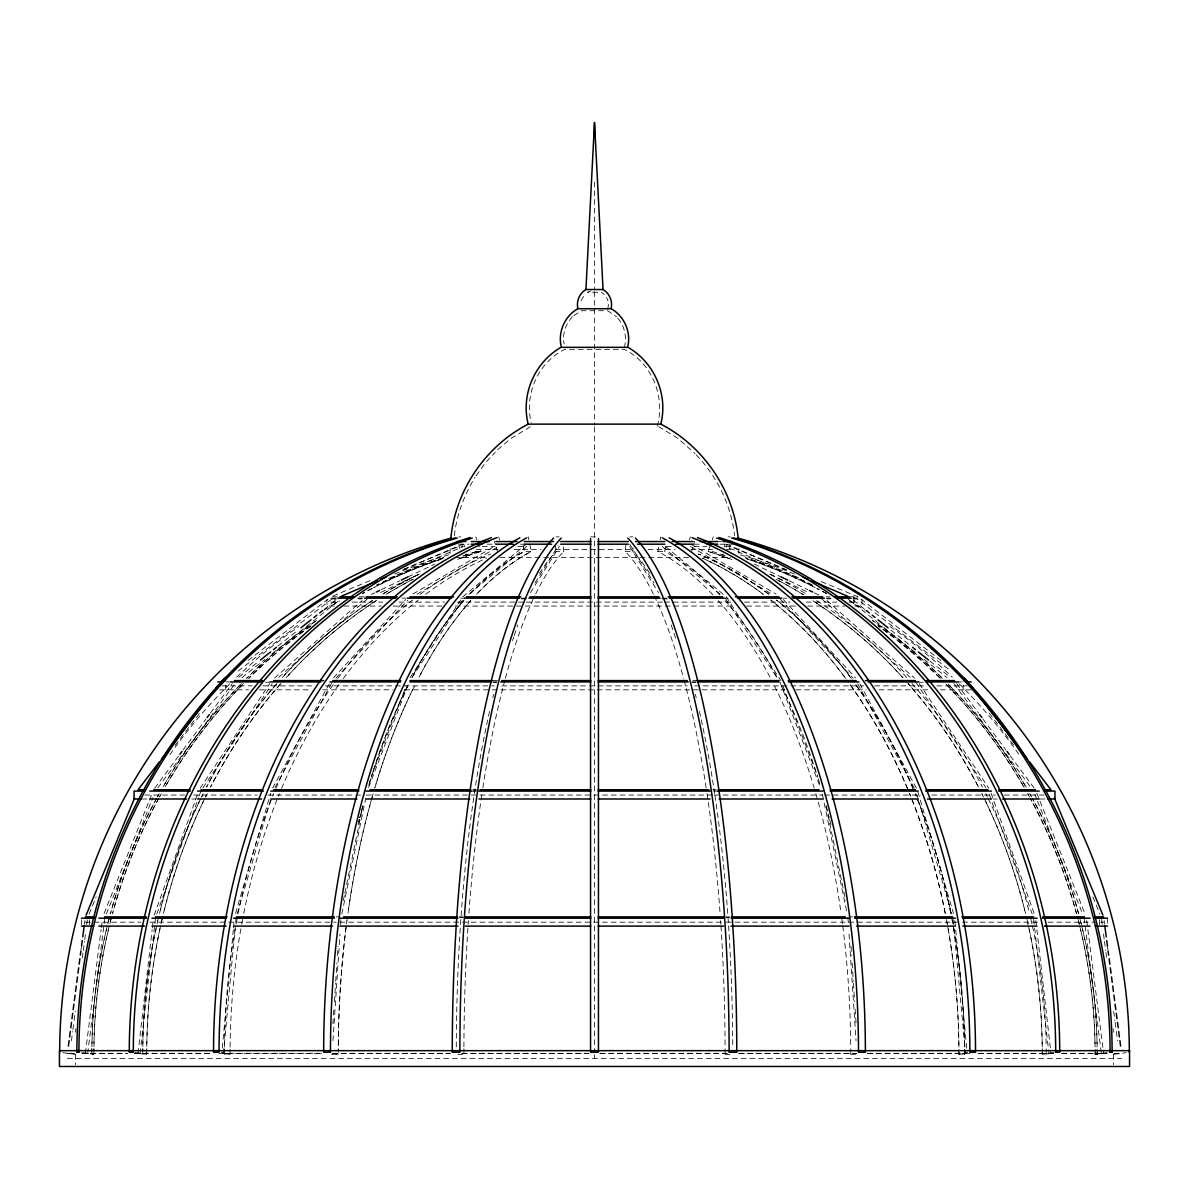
<?xml version="1.0" encoding="UTF-8"?>
<svg xmlns="http://www.w3.org/2000/svg" width="1189" height="1189" viewBox="0 0 1189 1189"><rect width="100%" height="100%" fill="white"/><g stroke="black" fill="none" stroke-linecap="round" stroke-linejoin="round"><path stroke-width="0.75" stroke-dasharray="5 3.75" d="M332.905 1023.803L333.871 1009.06M334.362 1001.688L335.58 983.244M335.699 981.401L336.903 962.971M337.394 955.599L338.003 946.385M332.965 1040.732L339.995 934.049M340.604 924.849L341.08 917.492M233.297 929.783L221.808 1053.305L321.714 1053.305M233.475 927.94L234.159 920.568M236.121 917.492L223.443 1053.603L321.075 1053.603M653.341 593.98A520.098 134.61 90 0 0 625.206 551.399L625.994 544.19M649.625 573.366A520.098 134.61 90 0 0 632.845 551.399L633.633 544.19M138.043 1053.305L152.118 929.783M152.326 927.94L153.173 920.568M140.049 1053.603L155.566 917.492M85.385 1053.305L101.11 929.62M101.347 927.792L102.269 920.524M87.629 1053.603L104.929 917.492M454.391 535.644C456.531 514.867 464.349 495.01 475.065 477.19M80.837 951.438L81.551 945.983M84.419 924.165L84.909 920.524M71.444 1040.732L72.648 1031.532M72.901 1029.689L73.867 1022.332M74.104 1020.504L75.323 1011.304M82.338 957.962L83.067 952.448M83.304 950.606L84.523 941.406M84.761 939.563L85.489 934.049M86.693 924.849L87.659 917.492M607.817 309.125L608.441 304.369M624.403 347.545C626.915 337.275 624.834 325.771 617.463 317.939M657.354 425.989C665.424 396.68 651.958 362.645 624.166 349.328L564.834 349.328C538.409 362.095 524.067 394.183 531.201 422.571M343.324 900.534L344.453 895.094M344.825 893.281L362.883 806.112M341.838 913.88L365.796 798.176M712.954 594.857A520.098 260.049 90 0 0 657.785 551.399L659.286 544.19M660.192 539.806L660.802 536.878M719.806 594.857A520.098 260.049 90 0 0 664.636 551.399L666.137 544.19M235.541 913.345L270.706 793.286M237.161 913.925L271.092 798.072M689.457 539.806L690.304 536.878M691.612 551.488L692.905 547.103M693.752 544.19L694.614 541.263M512.533 640.574L513.707 637.096M514.287 635.357L517.809 624.938M154.213 915.144L197.939 793.241M156.814 914.029L198.474 797.878M199.098 796.14L200.956 790.938M710.145 545.647L708.049 551.488A520.098 450.423 -90 0 1 732.052 559.633A520.098 450.423 90 0 0 708.064 551.399L712.003 551.488M712.241 539.806L713.281 536.878M371.592 775.897L406.162 685.8M368.62 787.49L408.986 682.263M104.112 913.449L148.788 801.787M149.472 800.063L152.222 793.197M106.311 914.073L152.831 797.789M724.071 547.103L725.245 544.19M726.122 547.103L727.296 544.19M89.086 914.073L96.16 896.967M581.035 300.758L584.646 294.5M729.095 548.56L730.314 545.647M272.623 788.129L329.19 683.853M274.941 787.698L332.132 682.263M535.005 582.907L558.221 545.736M530.443 592.716L559.35 546.509M410.175 677.492L462.729 596.833L526.296 544.19M412.003 677.641L463.324 598.87M200.213 788.218L269.695 683.675M202.992 787.876L272.162 683.794M476.105 475.749L485.484 462.729L495.204 452.281M154.689 788.292L178.736 755.832M183.106 749.932L206.069 718.959M210.453 713.058L232.316 683.556M157.78 787.965L183.151 753.722M184.25 752.236L236.106 682.263M175.021 745.414L199.797 713.103M572.533 316.66C565.771 323.854 562.04 334.154 564.136 343.978M333.455 677.893L405.657 599.538M335.863 678.235L407.738 600.222M274.51 678.131L362.095 600.534M278.716 677.358L367.282 598.87M497.641 449.665L511.315 438.221L531.646 425.989M468.942 594.218L526.608 546.509L517.809 546.509M238.84 677.165L259.053 661.099M277.84 646.177L298.053 630.111M324.047 609.467L335.61 600.282M241.857 677.7L264.865 659.419M272.058 653.712L339.638 600.014M573.811 315.665L581.391 310.715L607.609 310.715L616.467 316.66M247.996 660.504L328.045 599.078M238.157 670.997L332.132 598.87L335.551 597.458M412.88 594.069L494.892 546.033M416.967 594.203L498.473 546.509M725.082 1048.757A520.098 134.61 90 0 1 725.097 1054.331L727.103 1053.305M371.28 594.441L374.609 592.85M381.283 589.655L399.623 580.886M407.976 576.888L434.654 564.136M380.569 592.523L400.5 583.011M402.164 582.209L418.766 574.272M403.041 569.784L462.729 544.19M388.625 578.508L463.338 546.509L458.701 546.509L402.268 569.858M590.888 290.904L587.529 292.286L601.471 292.286L604.354 294.5M369.942 580.693L330.958 596.833L339.935 596.833M850.73 1048.832A520.098 260.049 90 0 1 850.744 1054.331L854.609 1053.305M967.177 1052.785L958.854 1054.331L970.001 1053.305M1054.078 1052.533L1042.203 1054.331A520.098 450.423 90 0 0 1042.248 1048.832A520.098 450.423 -90 0 1 1042.277 1054.331L1052.934 1053.305M1107.137 1052.681L1095.024 1054.331L1107.672 1052.889M1113.736 1054.331L1126.28 1052.681M458.791 536.878L460.827 536.878M556.125 536.878L559.172 536.878M590.547 536.878L598.453 536.878M629.828 536.878L632.875 536.878M728.173 536.878L730.209 536.878M718.572 541.545L721.485 541.545M458.493 544.19L469.046 544.19M487.104 544.19L494.936 544.19M520.455 544.19L524.096 544.19M694.064 544.19L701.896 544.19M719.954 544.19L733.97 544.19M482.288 546.509L494.877 546.509M671.191 546.509L662.392 546.509L720.058 594.218M694.123 546.509L706.712 546.509M476.358 549.452L498.042 549.452M513.93 549.452L540.921 549.452M555.531 549.452L633.469 549.452M648.079 549.452L675.07 549.452M690.958 549.452L712.642 549.452M726.271 549.452L730.923 549.452M476.997 551.488L480.951 551.488L478.855 545.647M539.375 573.366A520.098 134.61 90 0 1 556.155 551.399L563.794 551.488L563.006 544.19M625.206 551.488L632.845 551.488M657.77 551.488L664.621 551.488M455.03 557.359L485.335 557.359M499.96 557.359L689.04 557.359M703.665 557.359L730.358 557.359M359.241 596.833L366.271 596.833M826.236 596.833L829.759 596.833M849.065 596.833L858.042 596.833L819.058 580.693M330.616 598.156L336.086 598.156M357.473 598.156L362.823 598.156M402.001 598.156L405.583 598.156M460.738 598.156L464.423 598.156M521.57 598.156L527.322 598.156M661.678 598.156L667.43 598.156M724.577 598.156L728.263 598.156M783.417 598.156L786.999 598.156M826.177 598.156L831.527 598.156M852.914 598.156L858.384 598.156M332.132 598.87L339.296 598.87M358.543 598.87L362.05 598.87M521.168 598.87L526.593 598.87M662.407 598.87L667.832 598.87M826.95 598.87L830.457 598.87M853.286 598.87L856.868 598.87L950.843 670.997M330.958 602.11L338.152 602.11M352.226 602.11L382.665 602.11M399.043 602.11L444.537 602.11M457.275 602.11L524.483 602.11M526.296 602.11L662.704 602.11M664.517 602.11L731.725 602.11M744.463 602.11L789.957 602.11M806.335 602.11L836.774 602.11M849.065 602.11L858.042 602.11M334.272 606.063L326.975 606.063L326.975 599.732M343.799 606.063L381.297 606.063M393.039 606.063L442.263 606.063M455.194 606.063L733.806 606.063M746.737 606.063L795.961 606.063M807.703 606.063L845.201 606.063M854.728 606.063L862.025 606.063L862.025 598.156M492.528 680.598L498.042 680.598M692.801 680.598L696.472 680.598M225.791 681.921L230.651 681.921M493.301 681.921L497.225 681.921M691.775 681.921L695.699 681.921M958.349 681.921L962.02 681.921M265.756 682.263L269.472 682.263M492.989 682.263L496.645 682.263M692.355 682.263L696.011 682.263M919.528 682.263L923.244 682.263M221.808 685.875L252.231 685.875M262.873 685.875L314.297 685.875M325.414 685.875L494.371 685.875M501.743 685.875L687.257 685.875M694.629 685.875L863.586 685.875M874.703 685.875L926.127 685.875M936.769 685.875L967.192 685.875M219.653 689.828L248.575 689.828M259.321 689.828L310.002 689.828M322.695 689.828L393.158 689.828M404.691 689.828L784.309 689.828M795.842 689.828L866.305 689.828M878.998 689.828L929.679 689.828M940.425 689.828L971.19 689.828M472.687 789.764L476.358 789.764M712.642 789.764L716.313 789.764M473.177 790.938L476.893 790.938M471.84 791.086L475.541 791.086M713.459 791.086L717.16 791.086M144.954 795.04L184.607 795.04M193.718 795.04L257.225 795.04M268.105 795.04L364.414 795.04M366.271 795.04L476.358 795.04M480.044 795.04L712.642 795.04M714.47 795.04L822.729 795.04M824.586 795.04L920.895 795.04M931.775 795.04L995.282 795.04M1004.393 795.04L1044.046 795.04M142.026 798.993L148.878 798.993M191.801 798.993L195.739 798.993M993.261 798.993L997.199 798.993M1040.122 798.993L1045.265 798.993M336.249 916.882L339.935 916.882M459.073 916.882L462.729 916.882M726.271 916.882L729.927 916.882M849.065 916.882L852.751 916.882M459.623 917.492L463.324 917.492M725.676 917.492L729.377 917.492M85.385 922.159L140.882 922.159M149.963 922.159L336.249 922.159M339.935 922.159L722.555 922.159M726.271 922.159L1039.037 922.159M1048.118 922.159L1103.615 922.159M67.431 1053.305L74.61 1053.305M81.788 1053.305L127.149 1053.305M134.402 1053.305L210.869 1053.305M332.801 1053.305L450.72 1053.305M588.971 1053.305L461.763 1053.305L463.933 1054.331A520.098 134.61 90 0 1 463.918 1048.757M600.029 1053.305L730.923 1053.305M738.28 1053.305L856.199 1053.305M867.286 1053.305L967.192 1053.305L955.703 929.783M978.131 1053.305L1054.598 1053.305M1061.851 1053.305L1107.212 1053.305M1114.39 1053.305L1121.569 1053.305M69.75 1053.603L75.115 1053.603M82.264 1053.603L127.401 1053.603M134.625 1053.603L210.468 1053.603M332.117 1053.603L449.516 1053.603M462.358 1053.603L589.001 1053.603M599.999 1053.603L726.642 1053.603M739.484 1053.603L856.883 1053.603M867.925 1053.603L965.557 1053.603L952.879 917.492M978.532 1053.603L1054.375 1053.603M1061.599 1053.603L1106.736 1053.603M1113.885 1053.603L1119.25 1053.603M331.463 1054.331L338.3 1054.331A520.098 260.049 -90 0 1 338.271 1048.832A520.098 260.049 90 0 0 338.256 1054.331L334.391 1053.305M457.824 1054.331L463.933 1054.331M725.067 1054.331L731.176 1054.331M850.7 1054.331L857.537 1054.331M67.431 1058.567L1121.569 1058.567M62.72 1052.681L75.264 1054.331M81.863 1052.681L93.976 1054.331L81.328 1052.889M134.922 1052.533L146.797 1054.331A520.098 450.423 90 0 1 146.752 1048.832A520.098 450.423 -90 0 0 146.723 1054.331L136.066 1053.305M221.823 1052.785L230.146 1054.331L218.999 1053.305M786.732 569.858L730.299 546.509L725.662 546.509L800.375 578.508M853.449 597.458L856.868 598.87M726.271 544.19L785.959 569.784M754.346 564.136L781.024 576.888M789.377 580.886L807.717 589.655M814.391 592.85L821.064 596.046M770.234 574.272L808.431 592.523M658.691 426.628L677.685 438.221L695.015 453.589M690.958 544.19L776.12 594.069M690.527 546.509L772.033 594.203M860.955 599.078L941.004 660.504M853.39 600.282L864.953 609.467M890.947 630.111L911.16 646.177M929.947 661.099L950.16 677.165M847.92 598.87L882.431 626.291M883.873 627.435L916.942 653.712M924.135 659.419L947.143 677.7M665.528 546.524L726.271 596.833L780.846 680.598M826.905 600.534L914.49 678.131M821.718 598.87L910.284 677.358M696.219 454.897C717.339 476.626 731.146 505.533 734.609 535.644M783.343 599.538L855.545 677.893M780.014 598.87L853.137 678.235M989.203 713.103L1013.979 745.414M956.684 683.556L978.547 713.058M982.931 718.959L1005.894 749.932M1010.264 755.832L1034.311 788.292M953.994 683.749L1031.22 787.965M919.305 683.675L988.787 788.218M915.827 682.263L986.008 787.876M725.676 598.87L776.997 677.641M629.65 546.509L658.557 592.716M629.813 544.19L653.995 582.907M859.81 683.853L917.269 789.764L953.459 913.345M857.745 683.883L915.827 790.938M1092.84 896.967L1099.914 914.073M606.568 297.399L607.965 300.758M458.686 545.647L459.905 548.56M1036.778 793.197L1084.888 913.449M1034.802 794.356L1036.853 799.498M1037.536 801.208L1082.689 914.073M463.755 544.19L464.929 547.103M461.704 544.19L462.878 547.103M782.838 685.8L817.408 775.897M780.014 682.263L820.38 787.49M991.061 793.241L1034.787 915.144M989.278 794.415L1032.186 914.029M475.719 536.878L476.759 539.806M671.191 624.938L676.467 640.574M916.868 794.505L951.839 913.925M498.696 536.878L499.543 539.806M494.386 541.263L495.248 544.19M496.095 547.103L497.388 551.488M826.117 806.112L845.676 900.534M822.461 794.564L847.163 913.88M528.198 536.878L528.808 539.806M529.714 544.19L531.23 551.488A520.098 260.049 -90 0 0 476.046 594.857A520.098 260.049 90 0 1 531.215 551.399L524.379 551.488A520.098 260.049 90 0 0 469.194 594.857A520.098 260.049 -90 0 1 524.364 551.399L522.863 544.19M1104.091 920.524L1104.581 924.165M1107.449 945.983L1108.163 951.438M1101.579 919.335L1102.307 924.849M1103.511 934.049L1104.239 939.563M1104.477 941.406L1105.696 950.606M1105.933 952.448L1106.662 957.962M1113.677 1011.304L1114.896 1020.504M1115.133 1022.332L1116.099 1029.689M1116.352 1031.532L1117.556 1040.732M1086.731 920.524L1087.653 927.792M1087.89 929.62L1103.615 1053.305M1084.071 917.492L1101.371 1053.603M1035.827 920.568L1036.674 927.94M1036.882 929.783L1050.957 1053.305M1033.642 919.335L1048.951 1053.603M555.367 544.19L556.155 551.488M954.841 920.568L955.525 927.94M850.997 946.385L851.606 955.599M852.097 962.971L853.301 981.401M853.42 983.244L854.638 1001.688M855.129 1009.06L856.095 1023.803M847.92 917.492L848.396 924.849M849.005 934.049L856.035 1040.732M1113.603 1054.182L1113.603 1064.72M1107.598 918.205L1107.598 924.522M1099.632 919.781L1099.632 926.112M963.209 685.087L963.209 689.828M854.044 598.156L854.044 606.063M738.889 548.575L738.889 553.851M722.942 553.851L722.942 557.359M594.5 181.962L594.5 289.7M594.5 291.558L594.5 425.305M594.5 427.163L594.5 1051.462M594.5 1054.866L594.5 1058.567M466.058 553.851L466.058 557.359M450.111 548.575L450.111 557.359M334.956 598.156L334.956 604.488M225.791 685.087L225.791 689.828M89.368 919.781L89.368 926.112M81.402 919.781L81.402 924.522M75.397 1054.182L75.397 1064.72M456.279 1046.9A520.098 134.61 90 0 1 474.069 795.441M474.322 793.732A520.098 134.61 90 0 1 489.586 711.334M492.796 697.705A520.098 134.61 90 0 1 493.613 694.376M463.918 1046.9A520.098 134.61 90 0 1 468.035 926.112M468.154 924.314A520.098 134.61 90 0 1 468.392 920.717M468.927 913.197A520.098 134.61 90 0 1 481.961 793.732M482.853 787.831A520.098 134.61 90 0 1 504.894 680.182M505.429 678.191A520.098 134.61 90 0 1 534.738 595.867M535.659 593.98A520.098 134.61 90 0 1 563.794 551.399M347.173 918.919A520.098 260.049 -90 0 0 346.475 924.239A520.098 260.049 90 0 1 346.935 920.687M224.483 1054.331A520.098 367.758 -90 0 1 224.498 1048.832M224.513 1047.004A520.098 367.758 -90 0 1 235.779 926.008M236.091 924.239A520.098 367.758 -90 0 1 237.087 918.919M238.142 913.434A520.098 367.758 -90 0 1 273.797 793.732M275.982 788.456A520.098 367.758 -90 0 1 336.591 680.019M337.721 678.488A520.098 367.758 -90 0 1 412.598 600.059M420.163 594.247A520.098 367.758 -90 0 1 490.76 553.985M230.072 1054.331A520.098 367.758 -90 0 1 230.086 1048.832M230.101 1047.004A520.098 367.758 -90 0 1 241.367 926.008M241.679 924.239A520.098 367.758 -90 0 1 242.675 918.919M243.745 913.434A520.098 367.758 -90 0 1 279.385 793.732M281.57 788.456A520.098 367.758 -90 0 1 342.179 680.019M343.309 678.488A520.098 367.758 -90 0 1 418.201 600.059M425.751 594.247A520.098 367.758 -90 0 1 486.464 558.221M158.196 918.919A520.098 450.423 90 0 0 156.993 924.239A520.098 450.423 -90 0 1 157.795 920.687M75.62 1032.275A520.098 520.098 0 0 1 75.784 1028.574M169.908 754.614A520.098 520.098 0 0 1 230.027 683.616M236.67 677.195A520.098 520.098 0 0 1 298.855 626.529M323.794 610.269A520.098 520.098 0 0 1 339.668 600.935M394.555 574.079A520.098 520.098 0 0 1 448.714 554.862M695.387 694.376A520.098 134.61 90 0 1 696.204 697.705M699.414 711.334A520.098 134.61 90 0 1 714.678 793.732M714.931 795.441A520.098 134.61 90 0 1 732.721 1046.9M654.262 595.867A520.098 134.61 90 0 1 683.571 678.191M684.106 680.182A520.098 134.61 90 0 1 706.147 787.831M707.039 793.732A520.098 134.61 90 0 1 720.073 913.197M720.608 920.717A520.098 134.61 90 0 1 720.846 924.314M720.965 926.112A520.098 134.61 90 0 1 725.082 1046.9M718.26 600.668A520.098 260.049 90 0 1 770.071 677.329M774.619 686.216A520.098 260.049 90 0 1 814.227 788.114M815.862 793.732A520.098 260.049 90 0 1 841.054 913.286M841.827 918.919A520.098 260.049 90 0 1 842.525 924.239M842.763 926.008A520.098 260.049 90 0 1 850.715 1047.004M725.112 600.668A520.098 260.049 90 0 1 776.922 677.329M781.47 686.216A520.098 260.049 90 0 1 817.66 776.952M818.24 778.81A520.098 260.049 90 0 1 820.514 786.241M826.058 805.666A520.098 260.049 90 0 1 829.253 817.824M829.699 819.593A520.098 260.049 90 0 1 831.022 824.884M951.913 918.919A520.098 367.758 -90 0 1 952.909 924.239A520.098 367.758 90 0 0 952.255 920.687M712.018 551.399A520.098 450.423 90 0 1 727.46 556.497M769.818 574.168A520.098 450.423 90 0 1 807.257 594.663M816.665 600.608A520.098 450.423 90 0 1 906.91 677.775M911.918 683.393A520.098 450.423 90 0 1 982.456 787.103M985.83 793.732A520.098 450.423 90 0 1 987.435 796.972M988.237 798.607A520.098 450.423 90 0 1 1029.511 913.509M1030.804 918.919A520.098 450.423 90 0 1 1032.007 924.239M1032.394 926.008A520.098 450.423 90 0 1 1046.186 1047.004M1046.201 1048.832A520.098 450.423 90 0 1 1046.231 1054.331M740.286 554.862A520.098 520.098 0 0 1 794.445 574.079M849.332 600.935A520.098 520.098 0 0 1 865.206 610.269M890.145 626.529A520.098 520.098 0 0 1 952.33 677.195M958.973 683.616A520.098 520.098 0 0 1 1019.092 754.614M1113.216 1028.574A520.098 520.098 0 0 1 1113.38 1032.275M346.237 926.008A520.098 260.049 -90 0 0 338.285 1047.004A520.098 260.049 90 0 1 346.237 926.008M373.138 793.732A520.098 260.049 -90 0 0 347.946 913.286A520.098 260.049 90 0 1 373.138 793.732M414.381 686.216A520.098 260.049 -90 0 0 374.773 788.114A520.098 260.049 90 0 1 414.381 686.216M470.74 600.668A520.098 260.049 -90 0 0 418.929 677.329A520.098 260.049 90 0 1 470.74 600.668M359.301 819.593A520.098 260.049 -90 0 0 357.978 824.884A520.098 260.049 90 0 1 359.301 819.593M362.942 805.666A520.098 260.049 -90 0 0 359.747 817.824A520.098 260.049 90 0 1 362.942 805.666M370.76 778.81A520.098 260.049 -90 0 0 368.486 786.241A520.098 260.049 90 0 1 370.76 778.81M407.53 686.216A520.098 260.049 -90 0 0 371.34 776.952A520.098 260.049 90 0 1 407.53 686.216M463.888 600.668A520.098 260.049 -90 0 0 412.078 677.329A520.098 260.049 90 0 1 463.888 600.668M142.799 1048.832A520.098 450.423 90 0 0 142.769 1054.331A520.098 450.423 -90 0 1 142.799 1048.832M156.606 926.008A520.098 450.423 90 0 0 142.814 1047.004A520.098 450.423 -90 0 1 156.606 926.008M200.763 798.607A520.098 450.423 90 0 0 159.489 913.509A520.098 450.423 -90 0 1 200.763 798.607M203.17 793.732A520.098 450.423 90 0 0 201.565 796.972A520.098 450.423 -90 0 1 203.17 793.732M277.082 683.393A520.098 450.423 90 0 0 206.544 787.103A520.098 450.423 -90 0 1 277.082 683.393M372.335 600.608A520.098 450.423 90 0 0 282.09 677.775A520.098 450.423 -90 0 1 372.335 600.608M419.182 574.168A520.098 450.423 90 0 0 381.743 594.663A520.098 450.423 -90 0 1 419.182 574.168M476.982 551.399A520.098 450.423 90 0 0 461.54 556.497A520.098 450.423 -90 0 1 476.982 551.399M160.545 926.008A520.098 450.423 90 0 0 146.767 1047.004A520.098 450.423 -90 0 1 160.545 926.008M162.15 918.919A520.098 450.423 90 0 0 160.946 924.239A520.098 450.423 -90 0 1 162.15 918.919M204.716 798.607A520.098 450.423 90 0 0 163.443 913.509A520.098 450.423 -90 0 1 204.716 798.607M207.124 793.732A520.098 450.423 90 0 0 205.519 796.972A520.098 450.423 -90 0 1 207.124 793.732M281.035 683.393A520.098 450.423 90 0 0 210.498 787.103A520.098 450.423 -90 0 1 281.035 683.393M376.289 600.608A520.098 450.423 90 0 0 286.044 677.775A520.098 450.423 -90 0 1 376.289 600.608M413.192 579.147A520.098 450.423 90 0 0 385.697 594.663A520.098 450.423 -90 0 1 413.192 579.147M480.936 551.399A520.098 450.423 90 0 0 456.948 559.633A520.098 450.423 -90 0 1 480.936 551.399M91.865 1048.832A520.098 502.382 -90 0 0 91.85 1054.331A520.098 502.382 90 0 1 91.865 1048.832M107.263 926.008A520.098 502.382 -90 0 0 91.895 1047.004A520.098 502.382 90 0 1 107.263 926.008M109.061 918.919A520.098 502.382 -90 0 0 107.709 924.239A520.098 502.382 90 0 1 109.061 918.919M156.562 798.532A520.098 502.382 -90 0 0 110.473 913.583A520.098 502.382 90 0 1 156.562 798.532M159.207 793.732A520.098 502.382 -90 0 0 157.438 796.927A520.098 502.382 90 0 1 159.207 793.732M241.456 683.586A520.098 502.382 -90 0 0 162.819 787.371A520.098 502.382 90 0 1 241.456 683.586M316.497 620.495A520.098 502.382 -90 0 0 246.643 678.354A520.098 502.382 90 0 1 316.497 620.495M443.571 557.73A520.098 502.382 -90 0 0 376.72 585.062A520.098 502.382 90 0 1 443.571 557.73M93.916 1048.832A520.098 502.382 -90 0 0 93.886 1054.331A520.098 502.382 90 0 1 93.916 1048.832M109.314 926.008A520.098 502.382 -90 0 0 93.931 1047.004A520.098 502.382 90 0 1 109.314 926.008M111.097 918.919A520.098 502.382 -90 0 0 109.745 924.239A520.098 502.382 90 0 1 111.097 918.919M158.613 798.532A520.098 502.382 -90 0 0 112.509 913.583A520.098 502.382 90 0 1 158.613 798.532M161.258 793.732A520.098 502.382 -90 0 0 159.489 796.927A520.098 502.382 90 0 1 161.258 793.732M243.507 683.586A520.098 502.382 -90 0 0 164.87 787.371A520.098 502.382 90 0 1 243.507 683.586M310.983 625.786A520.098 502.382 -90 0 0 248.694 678.354A520.098 502.382 90 0 1 310.983 625.786M372.142 588.421A520.098 502.382 -90 0 0 362.348 593.623A520.098 502.382 90 0 1 372.142 588.421M442.115 558.875A520.098 502.382 -90 0 0 373.792 587.574A520.098 502.382 90 0 1 442.115 558.875M768.837 594.247A520.098 367.758 -90 0 0 698.24 553.985A520.098 367.758 90 0 1 768.837 594.247M851.279 678.488A520.098 367.758 -90 0 0 776.402 600.059A520.098 367.758 90 0 1 851.279 678.488M913.018 788.456A520.098 367.758 -90 0 0 852.409 680.019A520.098 367.758 90 0 1 913.018 788.456M950.858 913.434A520.098 367.758 -90 0 0 915.203 793.732A520.098 367.758 90 0 1 950.858 913.434M964.487 1047.004A520.098 367.758 -90 0 0 953.221 926.008A520.098 367.758 90 0 1 964.487 1047.004M964.517 1054.331A520.098 367.758 -90 0 0 964.502 1048.832A520.098 367.758 90 0 1 964.517 1054.331M763.249 594.247A520.098 367.758 -90 0 0 702.536 558.221A520.098 367.758 90 0 1 763.249 594.247M845.691 678.488A520.098 367.758 -90 0 0 770.799 600.059A520.098 367.758 90 0 1 845.691 678.488M907.43 788.456A520.098 367.758 -90 0 0 846.821 680.019A520.098 367.758 90 0 1 907.43 788.456M945.255 913.434A520.098 367.758 -90 0 0 909.615 793.732A520.098 367.758 90 0 1 945.255 913.434M947.321 924.239A520.098 367.758 -90 0 0 946.325 918.919A520.098 367.758 90 0 1 947.321 924.239M958.899 1047.004A520.098 367.758 -90 0 0 947.633 926.008A520.098 367.758 90 0 1 958.899 1047.004M958.929 1054.331A520.098 367.758 -90 0 0 958.914 1048.832A520.098 367.758 90 0 1 958.929 1054.331M803.303 594.663A520.098 450.423 90 0 0 775.808 579.147A520.098 450.423 -90 0 1 803.303 594.663M902.956 677.775A520.098 450.423 90 0 0 812.711 600.608A520.098 450.423 -90 0 1 902.956 677.775M978.502 787.103A520.098 450.423 90 0 0 907.965 683.393A520.098 450.423 -90 0 1 978.502 787.103M983.481 796.972A520.098 450.423 90 0 0 981.876 793.732A520.098 450.423 -90 0 1 983.481 796.972M1025.557 913.509A520.098 450.423 90 0 0 984.284 798.607A520.098 450.423 -90 0 1 1025.557 913.509M1028.054 924.239A520.098 450.423 90 0 0 1026.85 918.919A520.098 450.423 -90 0 1 1028.054 924.239M1042.233 1047.004A520.098 450.423 90 0 0 1028.455 926.008A520.098 450.423 -90 0 1 1042.233 1047.004M812.28 585.062A520.098 502.382 -90 0 0 745.429 557.73A520.098 502.382 90 0 1 812.28 585.062M942.357 678.354A520.098 502.382 -90 0 0 872.503 620.495A520.098 502.382 90 0 1 942.357 678.354M1026.181 787.371A520.098 502.382 -90 0 0 947.544 683.586A520.098 502.382 90 0 1 1026.181 787.371M1031.562 796.927A520.098 502.382 -90 0 0 1029.793 793.732A520.098 502.382 90 0 1 1031.562 796.927M1078.527 913.583A520.098 502.382 -90 0 0 1032.438 798.532A520.098 502.382 90 0 1 1078.527 913.583M1081.291 924.239A520.098 502.382 -90 0 0 1079.939 918.919A520.098 502.382 90 0 1 1081.291 924.239M1097.105 1047.004A520.098 502.382 -90 0 0 1081.737 926.008A520.098 502.382 90 0 1 1097.105 1047.004M1097.15 1054.331A520.098 502.382 -90 0 0 1097.135 1048.832A520.098 502.382 90 0 1 1097.15 1054.331M815.208 587.574A520.098 502.382 -90 0 0 746.885 558.875A520.098 502.382 90 0 1 815.208 587.574M826.652 593.623A520.098 502.382 -90 0 0 816.858 588.421A520.098 502.382 90 0 1 826.652 593.623M940.306 678.354A520.098 502.382 -90 0 0 878.017 625.786A520.098 502.382 90 0 1 940.306 678.354M1024.13 787.371A520.098 502.382 -90 0 0 945.493 683.586A520.098 502.382 90 0 1 1024.13 787.371M1029.511 796.927A520.098 502.382 -90 0 0 1027.742 793.732A520.098 502.382 90 0 1 1029.511 796.927M1076.491 913.583A520.098 502.382 -90 0 0 1030.387 798.532A520.098 502.382 90 0 1 1076.491 913.583M1079.255 924.239A520.098 502.382 -90 0 0 1077.903 918.919A520.098 502.382 90 0 1 1079.255 924.239M1095.069 1047.004A520.098 502.382 -90 0 0 1079.686 926.008A520.098 502.382 90 0 1 1095.069 1047.004M1095.114 1054.331A520.098 502.382 -90 0 0 1095.084 1048.832A520.098 502.382 90 0 1 1095.114 1054.331"/><path stroke-width="1.5" d="M585.939 289.536L594.5 122.526L603.061 289.536C609.571 293.341 612.959 301.412 611.057 308.724L577.943 308.724C576.041 301.412 579.429 293.341 585.939 289.536L603.061 289.536M450.794 538.766C455.134 490.76 485.394 446.143 528.213 424.131L660.787 424.131C703.606 446.143 733.866 490.76 738.206 538.766M68.382 1046.023L69.096 1040.568M69.586 1036.927L70.3 1031.472M70.775 1027.831L71.489 1022.377M71.979 1018.735L72.692 1013.281M73.168 1009.639L73.896 1004.185M74.372 1000.558L75.085 995.089M75.561 991.463L76.289 986.008M76.765 982.367L77.478 976.912M77.954 973.271L78.682 967.816M79.158 964.175L79.871 958.72M80.362 955.079L80.837 951.438M81.551 945.983L82.264 940.529M82.754 936.887L84.181 925.978M660.787 424.131C668.263 395.03 654.619 362.972 628.758 347.797M86.084 915.188L134.535 798.235M179.836 754.361L182.021 751.403M207.168 717.472L209.353 714.53M159.252 762.104L138.043 789.764L144.954 789.764M161.496 759.191L213.99 690.794M216.22 687.881L218.449 684.968M260.495 659.954L270.616 651.914M273.5 649.625L276.383 647.321M300.936 627.822L311.057 619.781M313.941 617.492L316.839 615.203M319.722 612.9L322.605 610.611M577.364 308.962C564.359 316.571 557.596 332.727 561.386 347.337L627.614 347.337C631.404 332.727 624.641 316.571 611.636 308.962M560.242 347.797C534.381 362.972 520.737 395.03 528.213 424.131M223.25 679.484L226.163 677.254M376.274 592.048L379.618 590.457M401.302 580.083L407.976 576.888M341.644 596.105L377.463 580.752M380.866 579.281L385.994 577.096M456.829 541.545L465.85 541.545M471.216 541.545L488.872 541.545M495.917 541.545L517.022 541.545M524.141 541.545L553.465 541.545M560.688 541.545L590.948 541.545M598.052 541.545L628.312 541.545M635.535 541.545L664.859 541.545M671.978 541.545L693.083 541.545M700.128 541.545L717.784 541.545M723.15 541.545L732.171 541.545M471.216 544.19L481.813 544.19M495.917 544.19L513.514 544.19M524.141 544.19L551.637 544.19M560.688 544.19L590.948 544.19M598.052 544.19L628.312 544.19M637.363 544.19L664.859 544.19M675.486 544.19L693.083 544.19M707.187 544.19L717.784 544.19M339.935 596.833L353.98 596.833M366.271 596.833L397.23 596.833M409.967 596.833L453.633 596.833M466.37 596.833L520.841 596.833M529.982 596.833L590.814 596.833M598.186 596.833L659.018 596.833M668.159 596.833L722.63 596.833M735.367 596.833L779.033 596.833M791.77 596.833L822.729 596.833M835.02 596.833L849.065 596.833M337.869 598.156L352.122 598.156M364.666 598.156L396.086 598.156M407.173 598.156L451.508 598.156M464.423 598.156L519.727 598.156M528.897 598.156L590.859 598.156M598.141 598.156L660.103 598.156M669.273 598.156L724.577 598.156M737.492 598.156L781.827 598.156M792.914 598.156L824.334 598.156M836.878 598.156L851.131 598.156M221.808 680.598L225.434 680.598M234.501 680.598L262.873 680.598M273.589 680.598L323.557 680.598M332.801 680.598L400.797 680.598M409.982 680.598L492.528 680.598M501.743 680.598L590.784 680.598M598.216 680.598L687.257 680.598M696.472 680.598L779.018 680.598M788.203 680.598L856.199 680.598M865.443 680.598L915.411 680.598M926.127 680.598L954.499 680.598M963.566 680.598L967.192 680.598M217.81 681.921L223.309 681.921M230.651 681.921L261.119 681.921M270.096 681.921L320.881 681.921M330.007 681.921L400.589 681.921M409.863 681.921L491.443 681.921M500.688 681.921L590.814 681.921M598.186 681.921L688.312 681.921M697.557 681.921L779.137 681.921M788.411 681.921L858.993 681.921M868.119 681.921L918.904 681.921M927.881 681.921L958.349 681.921M965.691 681.921L971.19 681.921M153.589 789.764L190.077 789.764M201 789.764L262.665 789.764M273.589 789.764L358.855 789.764M369.942 789.764L470.859 789.764M480.044 789.764L590.814 789.764M598.186 789.764L708.956 789.764M718.141 789.764L819.058 789.764M830.145 789.764L915.411 789.764M926.335 789.764L988 789.764M998.923 789.764L1035.411 789.764M1044.046 789.764L1050.957 789.764L1029.748 762.104M144.508 791.086L134.045 791.086L134.045 798.993L141.03 798.993M149.74 791.086L190.225 791.086M197.567 791.086L263.423 791.086M270.75 791.086L358.781 791.086M366.123 791.086L471.632 791.086M478.989 791.086L590.829 791.086M598.171 791.086L710.011 791.086M717.368 791.086L822.877 791.086M830.219 791.086L918.25 791.086M925.577 791.086L991.433 791.086M998.775 791.086L1039.26 791.086M1044.492 791.086L1054.955 791.086L1054.955 798.993L1047.97 798.993M149.74 798.993L186.539 798.993M197.567 798.993L261.595 798.993M270.75 798.993L356.938 798.993M366.123 798.993L469.774 798.993M478.989 798.993L590.829 798.993M598.171 798.993L710.011 798.993M719.226 798.993L822.877 798.993M832.062 798.993L918.25 798.993M927.405 798.993L991.433 798.993M1002.461 798.993L1039.26 798.993M85.385 916.882L94.065 916.882M104.543 916.882L146.321 916.882M155.432 916.882L227.144 916.882M236.343 916.882L334.391 916.882M343.606 916.882L457.23 916.882M464.587 916.882L590.784 916.882M598.216 916.882L724.413 916.882M731.77 916.882L845.394 916.882M854.609 916.882L952.657 916.882M961.856 916.882L1033.568 916.882M1042.679 916.882L1084.457 916.882M1094.935 916.882L1103.615 916.882M81.402 918.205L95.388 918.205M98.88 918.205L146.485 918.205M151.999 918.205L226.118 918.205M233.52 918.205L334.287 918.205M339.801 918.205L458.003 918.205M465.389 918.205L590.814 918.205M598.186 918.205L723.611 918.205M730.997 918.205L849.199 918.205M854.713 918.205L955.48 918.205M962.882 918.205L1037.001 918.205M1042.515 918.205L1090.12 918.205M1093.612 918.205L1107.598 918.205M81.402 926.112L93.634 926.112M98.88 926.112L144.642 926.112M151.999 926.112L226.118 926.112M233.52 926.112L332.459 926.112M339.801 926.112L458.003 926.112M465.389 926.112L590.814 926.112M598.186 926.112L723.611 926.112M730.997 926.112L849.199 926.112M856.541 926.112L955.48 926.112M962.882 926.112L1037.001 926.112M1044.358 926.112L1090.12 926.112M1095.366 926.112L1107.598 926.112M76.795 1052.265L78.831 1052.265M133.227 1052.265L129.274 1052.265A534.054 462.506 -90 0 1 470.071 537.502M1055.773 1052.265L1059.726 1052.265A534.054 462.506 90 0 0 718.929 537.502M1110.169 1052.265L1112.205 1052.265M803.006 577.096L808.134 579.281M811.537 580.752L847.356 596.105M781.024 576.888L787.698 580.083M809.382 590.457L812.726 592.048M962.837 677.254L965.75 679.484M866.395 610.611L869.278 612.9M872.161 615.203L875.059 617.492M877.943 619.781L888.064 627.822M912.617 647.321L915.5 649.625M918.384 651.914L928.505 659.954M970.551 684.968L972.78 687.881M975.01 690.794L1027.504 759.191M979.647 714.53L981.832 717.472M1006.979 751.403L1009.164 754.361M1054.465 798.235L1102.916 915.188M1104.819 925.978L1106.246 936.887M1106.736 940.529L1107.449 945.983M1108.163 951.438L1108.638 955.079M1109.129 958.72L1109.842 964.175M1110.318 967.816L1111.046 973.271M1111.522 976.912L1112.235 982.367M1112.711 986.008L1113.439 991.463M1113.915 995.089L1114.628 1000.558M1115.104 1004.185L1115.832 1009.639M1116.308 1013.281L1117.021 1018.735M1117.511 1022.377L1118.225 1027.831M1118.7 1031.472L1119.414 1036.927M1119.904 1040.568L1120.618 1046.023M598.453 538.706L598.453 1052.265L590.547 1052.265L590.547 538.706M594.5 122.526L594.5 135.531M553.584 538.037A534.054 138.221 90 0 0 452.266 1052.265L459.875 1052.265A534.054 138.221 90 0 1 561.223 538.037M519.89 537.77A534.054 267.02 90 0 0 323.661 1052.265L330.468 1052.265A534.054 267.02 90 0 1 526.742 537.77M491.473 537.591A534.054 377.626 90 0 0 213.53 1052.265L219.058 1052.265A534.054 377.626 90 0 1 497.061 537.591M133.302 1052.265A534.054 462.506 90 0 1 472.301 538.052M76.884 1052.265A534.054 515.863 90 0 1 455.298 537.963M78.92 1052.265A534.054 515.863 90 0 1 457.349 537.963M59.673 1052.265A534.054 534.054 0 0 1 451.538 537.933M737.462 537.933A534.054 534.054 0 0 1 1129.327 1052.265M731.651 537.963A534.054 515.863 -90 0 1 1110.08 1052.265M733.702 537.963A534.054 515.863 -90 0 1 1112.116 1052.265M716.699 538.052A534.054 462.506 90 0 1 1055.698 1052.265M691.939 537.591A534.054 377.626 -90 0 1 969.882 1052.265L975.53 1052.265A534.054 377.626 -90 0 0 697.527 537.591M662.258 537.77A534.054 267.02 -90 0 1 858.488 1052.265L865.384 1052.265A534.054 267.02 -90 0 0 669.11 537.77M627.777 538.037A534.054 138.221 90 0 1 729.11 1052.265L736.764 1052.265A534.054 138.221 90 0 0 635.416 538.037M1129.55 1050.66L59.45 1050.66L59.45 1066.474L1129.55 1066.474L1129.55 1050.66"/></g></svg>
